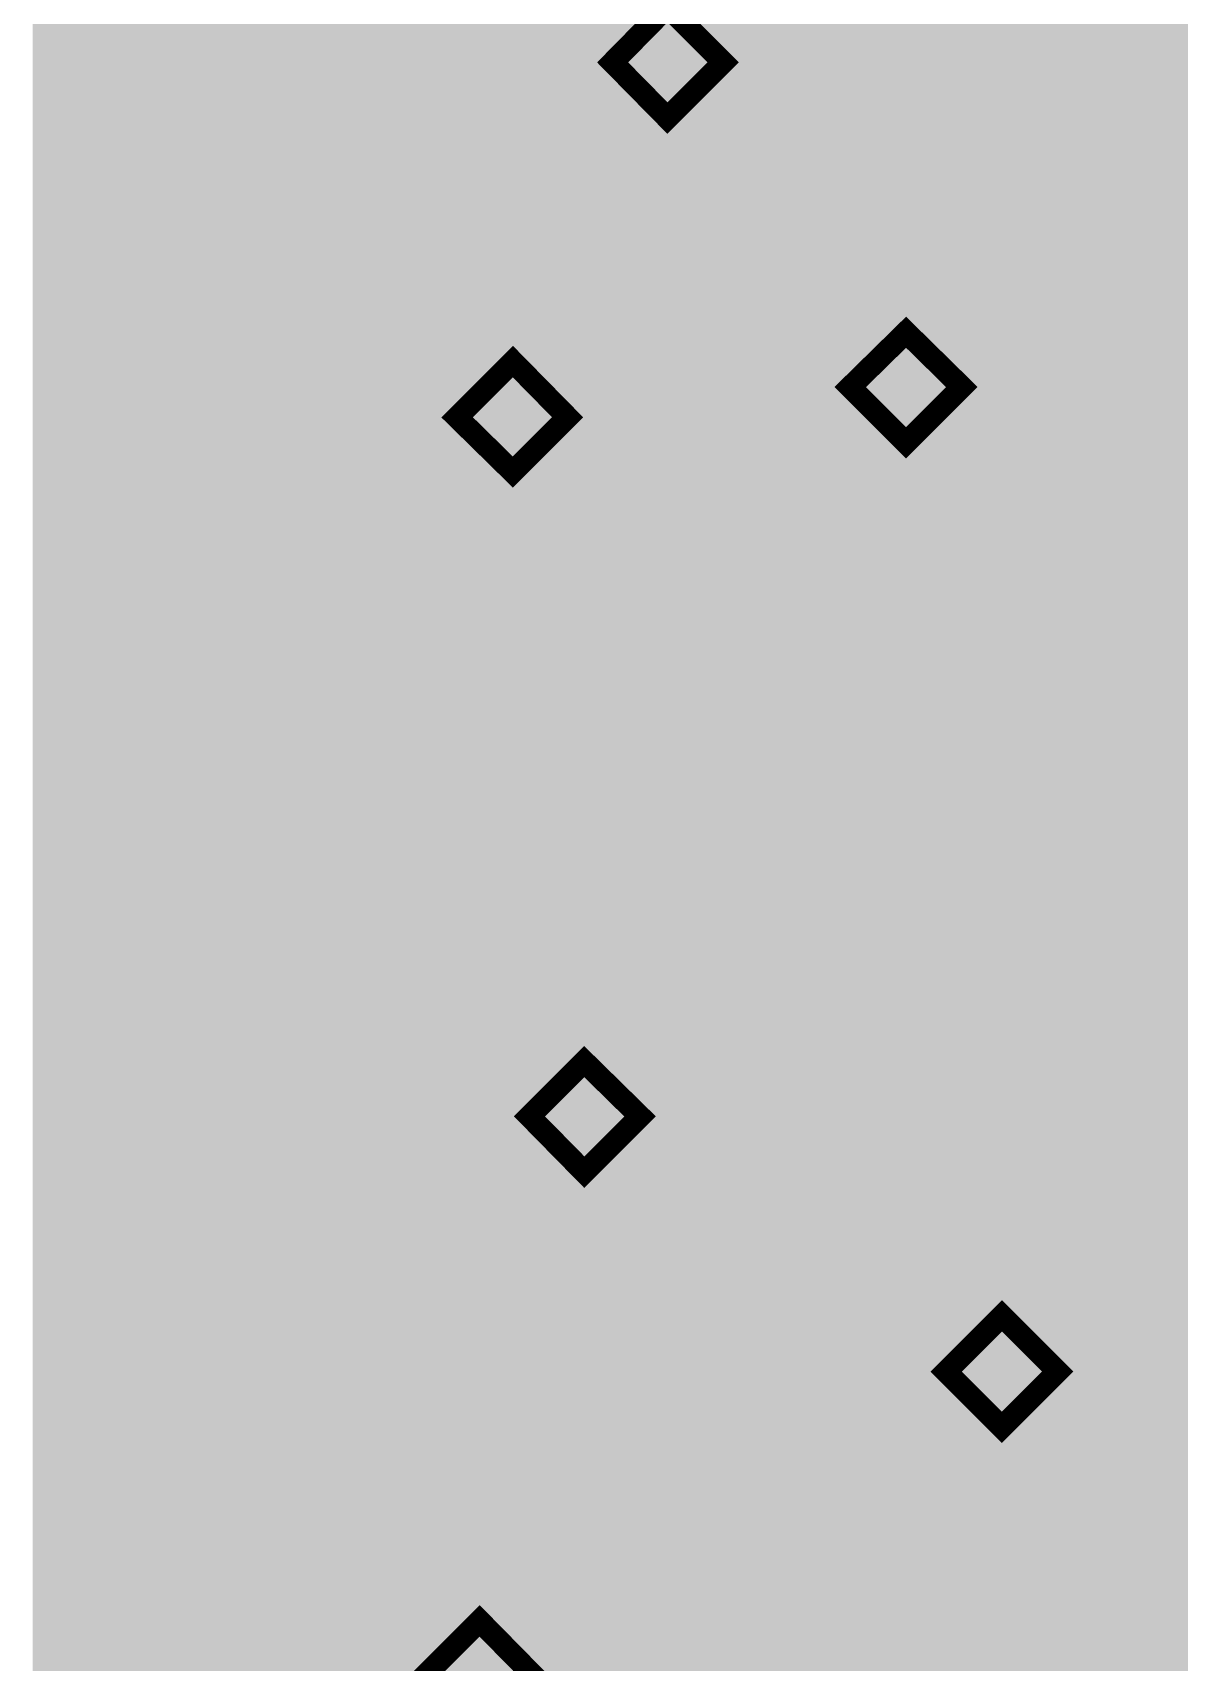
# Model space of a CAD drawing. Header units: millimetres. Extents: x 92 to 588, y 96 to 434.
# Drawn here: x 291.16 to 311.84, y 295.16 to 324.56 of the extents above; entities that cross this region are included whole.
import ezdxf

# ---------------------------------------------------------------- set-up
doc = ezdxf.new("R2010")
doc.units = ezdxf.units.MM
doc.layers.add('H', color=7, linetype='Continuous')
doc.layers.add('P', color=7, linetype='Continuous')

msp = doc.modelspace()

# ---------------------------------------------------------------- hatches: boundary and pattern name
at = {"layer": 'H', "linetype": 'Continuous'}
for points in [[(291.162, 223.903), (291.162, 433.788), (588.166, 433.788), (588.166, 223.903), (291.162, 223.903)], [(302.61, 323.016), (301.622, 324.021), (302.61, 325.026), (303.615, 324.021), (302.61, 323.016)], [(300.722, 320.599), (301.904, 322.874), (300.564, 322.874), (300.564, 323.174), (302.204, 323.174), (302.204, 322.786), (301.093, 320.599), (300.722, 320.599)], [(303.545, 320.599), (303.545, 321.481), (303.545, 321.763), (303.545, 322.769), (302.68, 321.763), (303.545, 321.763), (303.545, 321.481), (302.416, 321.481), (302.416, 321.851), (303.562, 323.174), (303.88, 323.174), (303.88, 321.763), (304.197, 321.763), (304.197, 321.481), (303.88, 321.481), (303.88, 320.599), (303.545, 320.599)], [(306.279, 320.546), (306.085, 320.546), (305.908, 320.581), (305.732, 320.617), (305.608, 320.687), (305.608, 321.058), (305.679, 321.022), (305.732, 320.987), (305.82, 320.952), (305.908, 320.917), (305.996, 320.881), (306.085, 320.864), (306.173, 320.846), (306.279, 320.846), (306.384, 320.846), (306.49, 320.881), (306.525, 320.899), (306.614, 320.952), (306.649, 321.005), (306.72, 321.075), (306.755, 321.181), (306.79, 321.287), (306.79, 321.41), (306.79, 321.481), (306.772, 321.587), (306.755, 321.64), (306.737, 321.693), (306.684, 321.763), (306.649, 321.781), (306.596, 321.816), (306.508, 321.869), (306.455, 321.887), (306.349, 321.904), (306.208, 321.904), (306.067, 321.904), (305.926, 321.887), (305.802, 321.869), (305.714, 321.851), (305.714, 323.174), (307.125, 323.174), (307.125, 322.874), (306.049, 322.874), (306.049, 322.187), (306.102, 322.187), (306.173, 322.187), (306.226, 322.204), (306.279, 322.204), (306.455, 322.187), (306.614, 322.169), (306.684, 322.151), (306.808, 322.081), (306.878, 322.045), (306.931, 321.993), (307.037, 321.869), (307.072, 321.798), (307.108, 321.71), (307.143, 321.534), (307.143, 321.41), (307.143, 321.322), (307.108, 321.146), (307.072, 321.075), (307.055, 320.987), (306.966, 320.846), (306.914, 320.793), (306.861, 320.74), (306.72, 320.634), (306.649, 320.599), (306.561, 320.581), (306.384, 320.546), (306.279, 320.546)], [(308.536, 320.599), (308.536, 321.481), (308.536, 321.763), (308.536, 322.769), (307.672, 321.763), (308.536, 321.763), (308.536, 321.481), (307.407, 321.481), (307.407, 321.851), (308.554, 323.174), (308.871, 323.174), (308.871, 321.763), (309.189, 321.763), (309.189, 321.481), (308.871, 321.481), (308.871, 320.599), (308.536, 320.599)], [(304.62, 320.599), (304.62, 321.093), (305.026, 321.093), (305.026, 320.599), (304.62, 320.599)], [(306.914, 317.159), (305.908, 318.165), (306.914, 319.153), (307.919, 318.165), (306.914, 317.159)], [(299.823, 316.63), (298.817, 317.618), (299.823, 318.623), (300.81, 317.618), (299.823, 316.63)], [(307.231, 315.801), (308.413, 318.094), (307.09, 318.094), (307.09, 318.394), (308.73, 318.394), (308.73, 318.006), (307.601, 315.801), (307.231, 315.801)], [(309.753, 315.748), (309.559, 315.766), (309.383, 315.801), (309.207, 315.837), (309.065, 315.907), (309.065, 316.26), (309.136, 316.242), (309.207, 316.207), (309.295, 316.172), (309.383, 316.136), (309.471, 316.101), (309.559, 316.066), (309.648, 316.066), (309.753, 316.048), (309.859, 316.066), (309.965, 316.083), (310, 316.119), (310.089, 316.172), (310.124, 316.207), (310.194, 316.295), (310.23, 316.383), (310.247, 316.507), (310.265, 316.63), (310.265, 316.701), (310.247, 316.807), (310.23, 316.86), (310.194, 316.895), (310.141, 316.965), (310.106, 317.001), (310.071, 317.036), (309.983, 317.089), (309.93, 317.089), (309.824, 317.124), (309.683, 317.124), (309.542, 317.124), (309.401, 317.107), (309.277, 317.089), (309.171, 317.054), (309.171, 318.394), (310.6, 318.394), (310.6, 318.094), (309.506, 318.094), (309.506, 317.406), (309.577, 317.406), (309.63, 317.406), (309.7, 317.406), (309.753, 317.406), (309.93, 317.406), (310.089, 317.389), (310.159, 317.371), (310.283, 317.301), (310.353, 317.248), (310.406, 317.195), (310.512, 317.089), (310.547, 317.018), (310.582, 316.93), (310.6, 316.736), (310.618, 316.63), (310.618, 316.542), (310.582, 316.366), (310.547, 316.278), (310.512, 316.207), (310.441, 316.066), (310.388, 316.013), (310.335, 315.942), (310.194, 315.854), (310.106, 315.819), (310.036, 315.784), (309.842, 315.748), (309.753, 315.748)], [(311.129, 315.801), (311.129, 316.295), (311.553, 316.295), (311.553, 315.801), (311.129, 315.801)], [(301.445, 305.888), (302.627, 308.164), (301.287, 308.164), (301.287, 308.463), (302.927, 308.463), (302.927, 308.093), (301.816, 305.888), (301.445, 305.888)], [(303.95, 305.835), (303.774, 305.835), (303.58, 305.871), (303.421, 305.923), (303.28, 305.976), (303.28, 306.347), (303.35, 306.312), (303.421, 306.276), (303.492, 306.241), (303.58, 306.206), (303.686, 306.17), (303.774, 306.153), (303.862, 306.135), (303.95, 306.135), (304.056, 306.135), (304.162, 306.17), (304.215, 306.188), (304.303, 306.259), (304.338, 306.294), (304.391, 306.364), (304.426, 306.47), (304.462, 306.576), (304.462, 306.717), (304.462, 306.77), (304.444, 306.894), (304.426, 306.929), (304.409, 306.982), (304.356, 307.052), (304.321, 307.088), (304.285, 307.123), (304.18, 307.158), (304.127, 307.176), (304.021, 307.193), (303.897, 307.211), (303.756, 307.193), (303.615, 307.176), (303.474, 307.158), (303.386, 307.141), (303.386, 308.463), (304.797, 308.463), (304.797, 308.164), (303.721, 308.164), (303.721, 307.476), (303.774, 307.493), (303.897, 307.493), (303.95, 307.493), (304.144, 307.493), (304.285, 307.458), (304.356, 307.44), (304.479, 307.37), (304.55, 307.335), (304.62, 307.282), (304.709, 307.158), (304.744, 307.088), (304.779, 307.017), (304.815, 306.823), (304.815, 306.611), (304.779, 306.453), (304.762, 306.364), (304.726, 306.276), (304.638, 306.153), (304.585, 306.082), (304.532, 306.029), (304.391, 305.941), (304.321, 305.906), (304.232, 305.871), (304.056, 305.835), (303.95, 305.835)], [(307.002, 305.835), (306.808, 305.835), (306.631, 305.871), (306.455, 305.923), (306.331, 305.976), (306.331, 306.347), (306.384, 306.312), (306.455, 306.276), (306.543, 306.241), (306.631, 306.206), (306.72, 306.17), (306.808, 306.153), (306.896, 306.135), (307.002, 306.135), (307.108, 306.135), (307.213, 306.17), (307.249, 306.188), (307.337, 306.259), (307.372, 306.294), (307.443, 306.364), (307.478, 306.47), (307.496, 306.576), (307.513, 306.717), (307.513, 306.77), (307.496, 306.894), (307.46, 306.982), (307.39, 307.052), (307.372, 307.088), (307.319, 307.123), (307.231, 307.158), (307.178, 307.176), (307.072, 307.193), (306.931, 307.211), (306.79, 307.193), (306.649, 307.176), (306.525, 307.158), (306.437, 307.141), (306.437, 308.463), (307.848, 308.463), (307.848, 308.164), (306.755, 308.164), (306.755, 307.476), (306.825, 307.493), (306.949, 307.493), (307.002, 307.493), (307.178, 307.493), (307.337, 307.458), (307.407, 307.44), (307.531, 307.37), (307.601, 307.335), (307.654, 307.282), (307.76, 307.158), (307.795, 307.088), (307.831, 307.017), (307.866, 306.823), (307.866, 306.717), (307.866, 306.611), (307.831, 306.453), (307.795, 306.364), (307.778, 306.276), (307.69, 306.153), (307.637, 306.082), (307.584, 306.029), (307.443, 305.941), (307.355, 305.906), (307.284, 305.871), (307.09, 305.835), (307.002, 305.835)], [(308.977, 305.835), (308.819, 305.871), (308.73, 305.888), (308.66, 305.923), (308.536, 306.012), (308.483, 306.065), (308.413, 306.135), (308.325, 306.329), (308.272, 306.435), (308.236, 306.558), (308.201, 306.858), (308.201, 307.017), (308.201, 307.193), (308.236, 307.493), (308.272, 307.634), (308.307, 307.758), (308.413, 308.005), (308.483, 308.111), (308.554, 308.199), (308.748, 308.358), (308.854, 308.411), (308.96, 308.463), (309.224, 308.516), (309.365, 308.516), (309.454, 308.516), (309.524, 308.516), (309.595, 308.499), (309.648, 308.481), (309.648, 308.146), (309.577, 308.181), (309.506, 308.199), (309.418, 308.217), (309.312, 308.217), (309.242, 308.217), (309.083, 308.199), (308.96, 308.146), (308.836, 308.058), (308.801, 308.005), (308.748, 307.952), (308.66, 307.811), (308.607, 307.652), (308.572, 307.458), (308.554, 307.352), (308.677, 307.176), (308.554, 307.105), (308.554, 307.07), (308.554, 307.035), (308.554, 306.947), (308.554, 306.823), (308.572, 306.594), (308.607, 306.506), (308.625, 306.435), (308.695, 306.312), (308.73, 306.259), (308.801, 306.188), (308.889, 306.153), (308.977, 306.118), (309.065, 306.118), (309.154, 306.118), (309.295, 306.17), (309.365, 306.223), (309.401, 306.259), (309.436, 306.312), (309.471, 306.4), (309.524, 306.576), (309.524, 306.717), (309.524, 306.788), (309.506, 306.929), (309.489, 306.982), (309.454, 307.035), (309.401, 307.123), (309.348, 307.158), (309.312, 307.193), (309.242, 307.229), (309.189, 307.229), (309.101, 307.246), (309.013, 307.246), (308.907, 307.246), (308.783, 307.211), (308.677, 307.176), (308.554, 307.352), (308.677, 307.44), (308.819, 307.493), (308.871, 307.511), (309.013, 307.529), (309.101, 307.546), (309.242, 307.529), (309.365, 307.511), (309.418, 307.493), (309.542, 307.423), (309.595, 307.388), (309.665, 307.335), (309.771, 307.193), (309.806, 307.105), (309.842, 307.035), (309.877, 306.841), (309.877, 306.717), (309.877, 306.629), (309.842, 306.435), (309.806, 306.364), (309.771, 306.276), (309.683, 306.135), (309.63, 306.082), (309.577, 306.012), (309.454, 305.923), (309.383, 305.888), (309.295, 305.871), (309.136, 305.835), (308.977, 305.835)], [(305.344, 305.888), (305.344, 306.382), (305.749, 306.382), (305.749, 305.888), (305.344, 305.888)], [(301.11, 304.001), (300.123, 305.006), (301.11, 305.994), (302.116, 305.006), (301.11, 304.001)], [(310.335, 302.008), (311.517, 304.283), (310.194, 304.283), (310.194, 304.601), (311.835, 304.601), (311.835, 304.213), (310.706, 302.008), (310.335, 302.008)], [(304.938, 300.208), (304.938, 300.579), (305.114, 300.738), (305.255, 300.879), (305.414, 301.038), (305.555, 301.196), (305.696, 301.355), (305.908, 301.62), (305.961, 301.725), (306.014, 301.814), (306.067, 302.025), (306.067, 302.113), (306.067, 302.219), (306.032, 302.308), (306.014, 302.343), (305.979, 302.413), (305.943, 302.449), (305.89, 302.502), (305.802, 302.519), (305.714, 302.537), (305.626, 302.554), (305.538, 302.537), (305.45, 302.519), (305.344, 302.502), (305.255, 302.466), (305.185, 302.431), (305.114, 302.396), (305.061, 302.36), (305.009, 302.325), (304.991, 302.696), (305.114, 302.748), (305.291, 302.801), (305.379, 302.819), (305.573, 302.854), (305.661, 302.854), (305.749, 302.854), (305.908, 302.819), (306.049, 302.784), (306.173, 302.696), (306.226, 302.66), (306.279, 302.607), (306.349, 302.502), (306.402, 302.36), (306.42, 302.219), (306.42, 302.131), (306.42, 301.99), (306.384, 301.867), (306.349, 301.725), (306.296, 301.62), (306.226, 301.514), (306.137, 301.39), (306.049, 301.284), (305.943, 301.179), (305.785, 301.002), (305.591, 300.808), (305.397, 300.632), (305.255, 300.508), (306.525, 300.508), (306.525, 300.208), (304.938, 300.208)], [(300.087, 300.208), (301.269, 302.484), (299.929, 302.484), (299.929, 302.801), (301.569, 302.801), (301.569, 302.413), (300.458, 300.208), (300.087, 300.208)], [(302.627, 300.156), (302.469, 300.191), (302.38, 300.208), (302.31, 300.244), (302.186, 300.332), (302.133, 300.385), (302.063, 300.473), (301.975, 300.649), (301.922, 300.773), (301.886, 300.896), (301.851, 301.179), (301.851, 301.355), (301.851, 301.514), (301.886, 301.814), (301.922, 301.955), (301.957, 302.096), (302.063, 302.325), (302.133, 302.431), (302.204, 302.519), (302.398, 302.678), (302.504, 302.731), (302.61, 302.784), (302.874, 302.837), (303.015, 302.837), (303.104, 302.837), (303.174, 302.837), (303.245, 302.819), (303.298, 302.801), (303.298, 302.484), (303.227, 302.502), (303.156, 302.519), (303.068, 302.537), (302.962, 302.554), (302.892, 302.537), (302.733, 302.519), (302.61, 302.466), (302.486, 302.378), (302.451, 302.325), (302.398, 302.272), (302.31, 302.131), (302.257, 301.972), (302.222, 301.778), (302.204, 301.69), (302.327, 301.496), (302.204, 301.443), (302.204, 301.39), (302.204, 301.355), (302.204, 301.267), (302.204, 301.143), (302.222, 300.932), (302.257, 300.843), (302.275, 300.755), (302.345, 300.632), (302.38, 300.597), (302.451, 300.508), (302.539, 300.473), (302.627, 300.438), (302.715, 300.438), (302.804, 300.455), (302.945, 300.491), (303.015, 300.561), (303.051, 300.597), (303.086, 300.632), (303.121, 300.72), (303.174, 300.896), (303.174, 301.038), (303.174, 301.108), (303.156, 301.249), (303.139, 301.302), (303.104, 301.355), (303.051, 301.443), (302.998, 301.496), (302.962, 301.514), (302.892, 301.549), (302.839, 301.567), (302.751, 301.567), (302.663, 301.584), (302.557, 301.567), (302.433, 301.549), (302.327, 301.496), (302.204, 301.69), (302.327, 301.761), (302.469, 301.814), (302.521, 301.831), (302.663, 301.867), (302.751, 301.867), (302.892, 301.849), (303.015, 301.831), (303.068, 301.814), (303.192, 301.761), (303.245, 301.708), (303.315, 301.655), (303.421, 301.514), (303.456, 301.443), (303.492, 301.355), (303.527, 301.161), (303.527, 301.055), (303.527, 300.949), (303.492, 300.773), (303.456, 300.685), (303.421, 300.597), (303.333, 300.455), (303.28, 300.403), (303.227, 300.35), (303.104, 300.261), (303.033, 300.226), (302.945, 300.191), (302.786, 300.156), (302.627, 300.156)], [(307.019, 300.208), (308.201, 302.484), (306.861, 302.484), (306.861, 302.801), (308.501, 302.801), (308.501, 302.413), (307.39, 300.208), (307.019, 300.208)], [(308.642, 299.397), (307.637, 300.403), (308.642, 301.408), (309.648, 300.403), (308.642, 299.397)], [(303.985, 300.208), (303.985, 300.702), (304.391, 300.702), (304.391, 300.208), (303.985, 300.208)], [(299.54, 295.799), (300.722, 298.074), (299.382, 298.074), (299.382, 298.374), (301.022, 298.374), (301.022, 297.986), (299.911, 295.799), (299.54, 295.799)], [(302.063, 295.746), (301.869, 295.746), (301.692, 295.781), (301.516, 295.834), (301.375, 295.887), (301.375, 296.257), (301.445, 296.222), (301.516, 296.187), (301.587, 296.152), (301.675, 296.116), (301.781, 296.081), (301.869, 296.063), (301.957, 296.046), (302.063, 296.046), (302.169, 296.046), (302.257, 296.081), (302.31, 296.099), (302.398, 296.152), (302.433, 296.204), (302.486, 296.275), (302.539, 296.381), (302.557, 296.487), (302.557, 296.628), (302.557, 296.681), (302.539, 296.804), (302.521, 296.839), (302.504, 296.892), (302.451, 296.963), (302.416, 296.998), (302.38, 297.016), (302.292, 297.069), (302.239, 297.086), (302.116, 297.104), (301.992, 297.104), (301.851, 297.104), (301.71, 297.086), (301.587, 297.069), (301.481, 297.051), (301.481, 298.374), (302.91, 298.374), (302.91, 298.074), (301.816, 298.074), (301.816, 297.386), (301.886, 297.386), (301.939, 297.404), (301.992, 297.404), (302.045, 297.404), (302.239, 297.404), (302.38, 297.369), (302.451, 297.351), (302.592, 297.28), (302.645, 297.245), (302.715, 297.192), (302.804, 297.069), (302.857, 296.998), (302.874, 296.928), (302.91, 296.734), (302.91, 296.61), (302.91, 296.522), (302.892, 296.346), (302.857, 296.275), (302.821, 296.187), (302.733, 296.046), (302.698, 295.993), (302.627, 295.94), (302.504, 295.852), (302.416, 295.816), (302.327, 295.781), (302.151, 295.746), (302.063, 295.746)], [(304.779, 295.746), (304.691, 295.746), (304.62, 295.763), (304.55, 295.781), (304.55, 296.116), (304.62, 296.081), (304.709, 296.063), (304.797, 296.046), (304.885, 296.046), (304.973, 296.046), (305.132, 296.081), (305.255, 296.134), (305.379, 296.204), (305.432, 296.275), (305.467, 296.328), (305.555, 296.469), (305.608, 296.628), (305.644, 296.804), (305.644, 296.91), (305.538, 297.086), (305.644, 297.157), (305.644, 297.228), (305.644, 297.263), (305.661, 297.316), (305.644, 297.439), (305.626, 297.651), (305.608, 297.739), (305.573, 297.827), (305.52, 297.951), (305.467, 298.004), (305.432, 298.039), (305.361, 298.092), (305.308, 298.109), (305.238, 298.145), (305.15, 298.145), (305.044, 298.145), (304.903, 298.092), (304.832, 298.039), (304.797, 298.004), (304.779, 297.951), (304.726, 297.863), (304.691, 297.686), (304.673, 297.545), (304.673, 297.474), (304.709, 297.333), (304.726, 297.28), (304.744, 297.228), (304.815, 297.139), (304.85, 297.104), (304.885, 297.069), (304.956, 297.033), (305.009, 297.033), (305.097, 297.016), (305.185, 297.016), (305.291, 297.016), (305.414, 297.051), (305.538, 297.086), (305.644, 296.91), (305.502, 296.822), (305.379, 296.769), (305.308, 296.751), (305.185, 296.734), (305.114, 296.734), (304.973, 296.734), (304.85, 296.751), (304.779, 296.769), (304.673, 296.839), (304.603, 296.875), (304.532, 296.928), (304.426, 297.069), (304.391, 297.139), (304.356, 297.228), (304.321, 297.422), (304.321, 297.545), (304.321, 297.633), (304.356, 297.827), (304.391, 297.898), (304.426, 297.986), (304.515, 298.127), (304.568, 298.18), (304.62, 298.251), (304.762, 298.339), (304.832, 298.374), (304.903, 298.392), (305.061, 298.427), (305.15, 298.427), (305.238, 298.427), (305.397, 298.392), (305.467, 298.374), (305.538, 298.339), (305.661, 298.251), (305.714, 298.198), (305.785, 298.127), (305.89, 297.933), (305.926, 297.827), (305.961, 297.704), (305.996, 297.422), (305.996, 297.086), (305.961, 296.787), (305.926, 296.628), (305.89, 296.487), (305.785, 296.257), (305.714, 296.152), (305.644, 296.063), (305.467, 295.905), (305.361, 295.852), (305.255, 295.799), (304.991, 295.746), (304.85, 295.746), (304.779, 295.746)], [(307.072, 295.746), (306.914, 295.781), (306.843, 295.799), (306.772, 295.834), (306.649, 295.922), (306.596, 295.975), (306.525, 296.046), (306.42, 296.24), (306.384, 296.346), (306.349, 296.469), (306.314, 296.769), (306.296, 296.928), (306.314, 297.104), (306.331, 297.404), (306.367, 297.545), (306.402, 297.668), (306.508, 297.915), (306.578, 298.004), (306.667, 298.109), (306.843, 298.251), (306.949, 298.321), (307.055, 298.374), (307.319, 298.427), (307.46, 298.427), (307.549, 298.427), (307.619, 298.427), (307.69, 298.409), (307.76, 298.392), (307.76, 298.057), (307.69, 298.092), (307.601, 298.109), (307.513, 298.127), (307.407, 298.127), (307.337, 298.127), (307.196, 298.092), (307.055, 298.039), (306.949, 297.968), (306.896, 297.915), (306.843, 297.863), (306.772, 297.721), (306.702, 297.563), (306.667, 297.369), (306.667, 297.263), (306.772, 297.086), (306.667, 297.016), (306.649, 296.981), (306.649, 296.945), (306.649, 296.734), (306.684, 296.504), (306.702, 296.416), (306.737, 296.346), (306.79, 296.222), (306.843, 296.169), (306.914, 296.099), (306.984, 296.063), (307.072, 296.028), (307.16, 296.028), (307.266, 296.028), (307.39, 296.081), (307.46, 296.134), (307.496, 296.169), (307.531, 296.204), (307.584, 296.31), (307.619, 296.469), (307.619, 296.628), (307.619, 296.698), (307.601, 296.822), (307.584, 296.892), (307.566, 296.945), (307.496, 297.033), (307.443, 297.069), (307.407, 297.104), (307.337, 297.139), (307.302, 297.139), (307.213, 297.157), (307.125, 297.157), (307.002, 297.157), (306.878, 297.122), (306.772, 297.086), (306.667, 297.263), (306.79, 297.351), (306.914, 297.404), (306.984, 297.422), (307.125, 297.439), (307.196, 297.439), (307.337, 297.439), (307.46, 297.422), (307.513, 297.404), (307.637, 297.333), (307.69, 297.298), (307.76, 297.228), (307.866, 297.104), (307.901, 297.016), (307.937, 296.928), (307.972, 296.734), (307.972, 296.628), (307.972, 296.54), (307.937, 296.346), (307.919, 296.257), (307.884, 296.187), (307.795, 296.046), (307.743, 295.975), (307.672, 295.922), (307.549, 295.834), (307.478, 295.799), (307.407, 295.781), (307.249, 295.746), (307.072, 295.746)], [(303.439, 295.799), (303.439, 296.293), (303.862, 296.293), (303.862, 295.799), (303.439, 295.799)], [(299.223, 293.911), (298.218, 294.899), (299.223, 295.905), (300.211, 294.899), (299.223, 293.911)]]:
    msp.add_hatch(color=7, dxfattribs=at).paths.add_polyline_path(points)

# ---------------------------------------------------------------- linework, layer by layer
at = {"layer": 'P', "color": 7, "const_width": 0.4}
for points in [[(301.622, 324.021), (302.61, 323.016), (303.615, 324.021), (302.61, 325.026), (301.622, 324.021), (301.622, 324.021)], [(305.908, 318.165), (306.914, 317.159), (307.919, 318.165), (306.914, 319.153), (305.908, 318.165), (305.908, 318.165)], [(298.817, 317.618), (299.823, 316.63), (300.81, 317.618), (299.823, 318.623), (298.817, 317.618), (298.817, 317.618)], [(300.123, 305.006), (301.11, 304.001), (302.116, 305.006), (301.11, 305.994), (300.123, 305.006), (300.123, 305.006)], [(307.637, 300.403), (308.642, 299.397), (309.648, 300.403), (308.642, 301.408), (307.637, 300.403), (307.637, 300.403)], [(298.218, 294.899), (299.223, 293.911), (300.211, 294.899), (299.223, 295.905), (298.218, 294.899), (298.218, 294.899)]]:
    msp.add_lwpolyline(points, dxfattribs=at)

doc.saveas('drawing.dxf')
